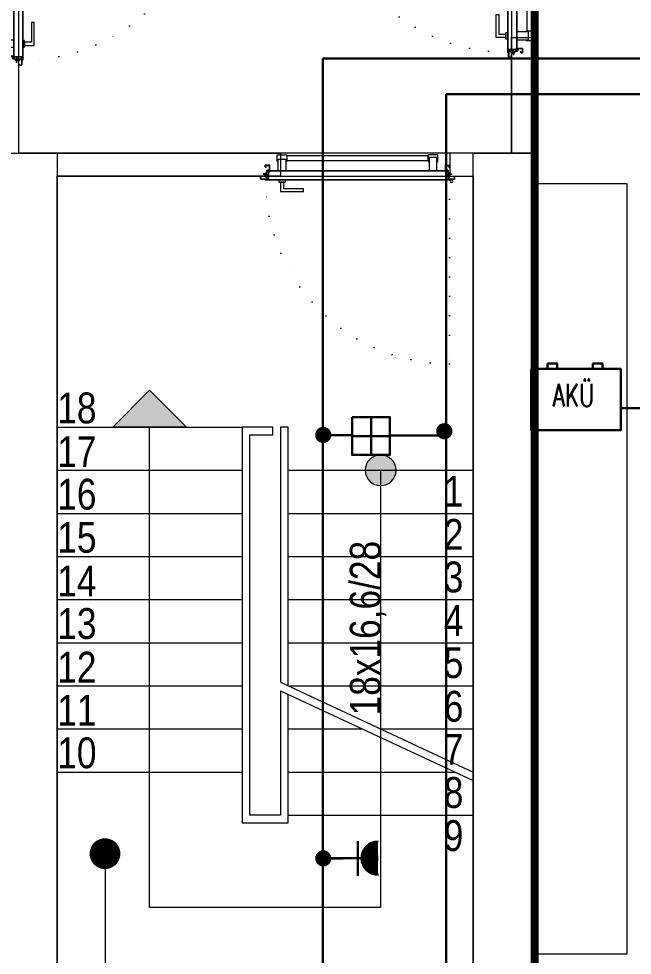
# Model space of a CAD drawing. Header units: metres. Extents: x -13194 to 152406, y -4219 to 19791.
# Drawn here: x 62640 to 63039, y 2479 to 3087 of the extents above; entities that cross this region are included whole.
import ezdxf
from ezdxf.enums import TextEntityAlignment as Align

# ---------------------------------------------------------------- set-up
doc = ezdxf.new("R2010")
doc.units = ezdxf.units.M
doc.header["$LTSCALE"] = 100
doc.header["$MEASUREMENT"] = 0
doc.linetypes.add('DOT2', pattern=[0.125, 0, -0.125])
doc.layers.get('0').update_dxf_attribs({"color": 9, "lineweight": 9})
for name, color, linetype, lineweight in [('00', 9, 'Continuous', 9), ('01', 9, 'Continuous', 9), ('05', 9, 'Continuous', 9), ('06D', 9, 'Continuous', 9), ('10', 9, 'Continuous', 9), ('14', 9, 'Continuous', 9), ('19', 9, 'Continuous', 9), ('20', 9, 'DOT2', 9), ('21', 9, 'Continuous', 9), ('21_mahal200', 9, 'Continuous', 9), ('30', 41, 'Continuous', 9), ('E-DUVARA MONTE PRİZ KUTUSU', 7, 'Continuous', 30), ('E-KABLO', 7, 'Continuous', 30), ('E-KOMBİNE ETANŞ PRİZ (2x1 FAZ+4x3 FAZ)', 7, 'Continuous', 30), ('E-LINYE', 7, 'Continuous', 30), ('E-UPS PRİZ', 7, 'Continuous', 30)]:
    doc.layers.add(name, color=color, linetype=linetype, lineweight=lineweight)
doc.styles.add('E-YAZI', font='txttw.shx')
doc.styles.add('MuuM_TEXT-STANDART', font='ARIALN.TTF')
doc.dimstyles.new('MuuM_DIM200', dxfattribs={"dimscale": 20, "dimtxt": 2, "dimasz": 1, "dimexe": 1, "dimexo": 1, "dimgap": 1, "dimtad": 1, "dimdec": 1, "dimrnd": 0.5, "dimdsep": 46, "dimtxsty": 'MuuM_TEXT-STANDART', "dimblk": 'ARCHTICK', "dimcen": 0, "dimdle": 0.15, "dimclrd": 256, "dimclre": 256, "dimclrt": 256, "dimadec": 0, "dimazin": 0, "dimtfac": 5, "dimtdec": 1, "dimtix": 1, "dimtmove": 2, "dimatfit": 3, "dimldrblk": 'DOT', "dimfxl": 3, "dimfxlon": 1, "dimtolj": 1, "dimlwd": -1, "dimlwe": -1, "dimarcsym": 0})

# ---------------------------------------------------------------- blocks, each defined once
blk = doc.blocks.new('10_DUVARA MONTE PRİZ KUTUSU')
at = {"layer": 'E-DUVARA MONTE PRİZ KUTUSU', "color": 4}
for p, q in [((0, 24.5), (0, -24.5)), ((24.5, 0), (-24.5, 0))]:
    blk.add_line(p, q, dxfattribs=at)
blk.add_lwpolyline([(-24.5, -24.5), (24.5, -24.5), (24.5, 24.5), (-24.5, 24.5)], close=True, dxfattribs=at)
blk = doc.blocks.new('100_UPS PRİZ')
at = {"layer": 'E-UPS PRİZ', "color": 4}
for p, q in [((-1.223, 2.136), (1.279, 2.136)), ((0, 2.4), (0, 0))]:
    blk.add_line(p, q, dxfattribs=at)
at = {"layer": 'E-UPS PRİZ', "color": 4, "const_width": 1.2}
blk.add_lwpolyline([(-0.6, 3.584, 0.97398), (0.6, 3.584, 0.97398)], format="xyb", dxfattribs=at)
at = {"layer": 'E-UPS PRİZ', "color": 4}
blk.add_arc((0, 3.6), 1.2, 180.75513, 0.75513, dxfattribs=at)
blk = doc.blocks.new('E-AKU SARJ VE ENERJI UNITESI')
at = {"layer": 'E-KOMBİNE ETANŞ PRİZ (2x1 FAZ+4x3 FAZ)', "color": 2}
for points in [[(-185.5, 434), (-122.5, 434), (-122.5, 399), (-185.5, 399)], [(108.5, 434), (171.5, 434), (171.5, 399), (108.5, 399)], [(-290.5, 399), (290.5, 399), (290.5, 0), (-290.5, 0)]]:
    blk.add_lwpolyline(points, close=True, dxfattribs=at)
at = {"layer": 'E-KOMBİNE ETANŞ PRİZ (2x1 FAZ+4x3 FAZ)', "color": 2, "style": 'E-YAZI', "width": 0.7}
blk.add_text('AKÜ', height=147, dxfattribs=at).set_placement((-16.1, 242.9), align=Align.MIDDLE)
blk = doc.blocks.new('1.bod.mimari.elk')
at = {"layer": '01'}
blk.add_lwpolyline([(6510, -5630), (6510, -5630), (6510, -5630), (6510, -6180), (6780, -6180), (6780, -5630), (6780, -5630), (6780, -5630), (6820, -5630), (6820, -6230), (6470, -6230), (6470, -5630), (6510, -5630)], dxfattribs=at)
blk = doc.blocks.new('p-b1 tavan lejant')
at = {"layer": '30'}
blk.add_lwpolyline([(67240, -24185), (62820, -24185), (62820, -21000)], dxfattribs=at)
for points in [[(62485, -21800), (62805, -21800), (62805, -22000), (62485, -22000)], [(62510, -22015), (62780, -22015), (62780, -22550), (62510, -22550)]]:
    blk.add_lwpolyline(points, close=True, dxfattribs=at)
blk = doc.blocks.new('p-M01-M02_merdiven-1050')
at = {"layer": '19'}
h = blk.add_hatch(color=256, dxfattribs=at)
h.dxf.hatch_style = 1
edge = h.paths.add_edge_path()
edge.add_arc((210, -344), 10, 270, 630)
h = blk.add_hatch(color=256, dxfattribs=at)
h.dxf.hatch_style = 1
h.paths.add_polyline_path([(84, -372), (36, -372), (60, -396.04)])
at = {"layer": '19', "linetype": 'Continuous'}
for points in [[(210, -344), (210, -120), (210, -60), (60, -60), (60, -372)], [(145, -200.74), (145, -120), (125, -120), (125, -120), (125, -367), (140, -367), (140, -372), (120, -372), (120, -367), (120, -115), (120, -115), (150, -115), (150, -198.41)], [(150, -120), (270, -120)], [(145, -200.74), (270, -142.41)], [(0, -148), (120, -148)], [(145, -206.33), (270, -148)], [(150, -148), (258.02, -148)], [(0, -176), (120, -176)], [(150, -176), (198.02, -176)], [(210, -176), (270, -176)], [(0, -204), (120, -204)], [(150, -204), (270, -204)], [(0, -232), (120, -232)], [(150, -232), (270, -232)], [(0, -260), (120, -260)], [(150, -260), (270, -260)], [(0, -288), (120, -288)], [(150, -288), (270, -288)], [(0, -316), (120, -316)], [(150, -316), (270, -316)], [(0, -344), (120, -344)], [(150, -344), (270, -344)], [(0, -372), (120, -372)]]:
    blk.add_lwpolyline(points, dxfattribs=at)
at = {"layer": '19'}
for points in [[(145, -206.33), (270, -148)], [(150, -204), (150, -372), (150, -372), (145, -372), (145, -372), (145, -206.33)]]:
    blk.add_lwpolyline(points, dxfattribs=at)
blk.add_lwpolyline([(84, -372), (36, -372), (60, -396.04)], close=True, dxfattribs=at)
blk.add_circle((210, -344), 10, dxfattribs=at)
blk = doc.blocks.new('*U20')
at = {"ltscale": 15}
for p, q in [((-24.9, 0.9), (-25.7, 0)), ((-24.9, -0.9), (-25.7, 0)), ((-22.9, 1.5), (-24.9, 0.9)), ((-22.9, 1.5), (-22.9, -1.5)), ((-21.2, -2.7), (-18.1, 2.8)), ((-21, -2.7), (-17.9, 2.7)), ((-19.7, -2.7), (-16.6, 2.8)), ((-19.5, -2.7), (-16.4, 2.7)), ((-18.5, 1.5), (-18.3, 2)), ((-18.2, -2.7), (-15.1, 2.8)), ((-18, -2.7), (-14.9, 2.7)), ((-17, 1.5), (-16.8, 2)), ((-16.7, -2.7), (-13.6, 2.8)), ((-16.5, -2.7), (-13.4, 2.7)), ((-15.5, 1.5), (-15.3, 2)), ((-15.2, -2.7), (-12.1, 2.8)), ((-15, -2.7), (-11.9, 2.7)), ((-14, 1.5), (-13.8, 2)), ((-13.7, -2.7), (-10.6, 2.8)), ((-13.5, -2.7), (-10.4, 2.7)), ((-12.5, 1.5), (-12.3, 2)), ((-12.2, -2.7), (-9.1, 2.8)), ((-12, -2.7), (-8.9, 2.7)), ((-11, 1.5), (-10.8, 2)), ((-10.7, -2.7), (-7.6, 2.8)), ((-10.5, -2.7), (-7.4, 2.7)), ((-9.5, 1.5), (-9.3, 2)), ((-9.2, -2.7), (-6.1, 2.8)), ((-9, -2.7), (-5.9, 2.7)), ((-8, 1.5), (-7.8, 2)), ((-7.7, -2.7), (-4.6, 2.8)), ((-7.5, -2.7), (-4.4, 2.7)), ((-6.5, 1.5), (-6.3, 2)), ((-6.2, -2.7), (-3.1, 2.8)), ((-6, -2.7), (-2.9, 2.7)), ((-5, 1.5), (-4.8, 2)), ((-4.7, -2.7), (-1.6, 2.8)), ((-4.5, -2.7), (-1.4, 2.7)), ((-3.5, 1.5), (-3.3, 2)), ((-2, 1.5), (-1.8, 2)), ((-0.5, 4.2), (-1.5, 1.5)), ((0, 0.5), (-0.6, 0.5)), ((-24.9, -0.9), (-22.9, -1.5)), ((-8.6, -1.5), (-22.9, -1.5)), ((-21.2, -2.7), (-20.9, -1.5)), ((-20.3, -1.5), (-19.1, -1.5)), ((-19.7, -2.7), (-19.4, -1.5)), ((-18.8, -1.5), (-17.6, -1.5)), ((-18.2, -2.7), (-17.9, -1.5)), ((-17.3, -1.5), (-16.1, -1.5)), ((-16.7, -2.7), (-16.4, -1.5)), ((-15.8, -1.5), (-14.6, -1.5)), ((-15.2, -2.7), (-14.9, -1.5)), ((-14.3, -1.5), (-13.1, -1.5)), ((-13.7, -2.7), (-13.4, -1.5)), ((-12.8, -1.5), (-11.6, -1.5)), ((-12.2, -2.7), (-11.9, -1.5)), ((-11.3, -1.5), (-10.1, -1.5)), ((-10.7, -2.7), (-10.4, -1.5)), ((-9.8, -1.5), (-8.6, -1.5)), ((-9.2, -2.7), (-8.9, -1.5)), ((-8.3, -1.5), (-7.1, -1.5)), ((-7.7, -2.7), (-7.4, -1.5)), ((-6.8, -1.5), (-5.6, -1.5)), ((-6.2, -2.7), (-5.9, -1.5)), ((-5.3, -1.5), (-4.1, -1.5)), ((-4.7, -2.7), (-4.4, -1.5)), ((-3.8, -1.5), (-2.1, -1.5)), ((-0.5, -4.2), (-1.5, -1.5)), ((0, -0.5), (-0.6, -0.5))]:
    blk.add_line(p, q, dxfattribs=at)
for p, q in [((-6.9, 1.5), (-22.9, 1.5)), ((-17.4, 1.5), (-18.6, 1.5)), ((-15.9, 1.5), (-17.1, 1.5)), ((-14.4, 1.5), (-15.6, 1.5)), ((-12.9, 1.5), (-14.1, 1.5)), ((-11.4, 1.5), (-12.6, 1.5)), ((-9.9, 1.5), (-11.1, 1.5)), ((-8.4, 1.5), (-9.6, 1.5)), ((-6.9, 1.5), (-8.1, 1.5)), ((-5.4, 1.5), (-6.6, 1.5)), ((-3.9, 1.5), (-5.1, 1.5)), ((-2.4, 1.5), (-3.6, 1.5)), ((-1.5, 1.5), (-2.1, 1.5)), ((0, 0.5), (0, 4.1)), ((-1.5, -1.5), (-2.1, -1.5)), ((0, -0.5), (0, -4.1))]:
    blk.add_line(p, q)
for centre, radius, start, end in [((-26, 3.9), 3.92, 274.361, 322.10246), ((-26, -3.9), 3.92, 37.89754, 85.639), ((-18, 2.8), 0.0971, 330.32042, 150.32042), ((-16.5, 2.8), 0.0971, 330.32042, 150.32042), ((-15, 2.8), 0.0971, 330.32042, 150.32042), ((-13.5, 2.8), 0.0971, 330.32042, 150.32042), ((-12, 2.8), 0.0971, 330.32042, 150.32042), ((-10.5, 2.8), 0.0971, 330.32042, 150.32042), ((-9, 2.8), 0.0971, 330.32042, 150.32042), ((-7.5, 2.8), 0.0971, 330.32042, 150.32042), ((-6, 2.8), 0.0971, 330.32042, 150.32042), ((-4.5, 2.8), 0.0971, 330.32042, 150.32042), ((-3, 2.8), 0.0971, 330.32042, 150.32042), ((-1.5, 2.8), 0.0971, 330.32042, 150.32042), ((-0.6, 0), 0.486, 90, 270), ((-0.3, 4.1), 0.25, 0, 150.08641), ((-21.1, -2.7), 0.0971, 150.32042, 330.32042), ((-19.6, -2.7), 0.0971, 150.32042, 330.32042), ((-18.1, -2.7), 0.0971, 150.32042, 330.32042), ((-16.6, -2.7), 0.0971, 150.32042, 330.32042), ((-15.1, -2.7), 0.0971, 150.32042, 330.32042), ((-13.6, -2.7), 0.0971, 150.32042, 330.32042), ((-12.1, -2.7), 0.0971, 150.32042, 330.32042), ((-10.6, -2.7), 0.0971, 150.32042, 330.32042), ((-9.1, -2.7), 0.0971, 150.32042, 330.32042), ((-7.6, -2.7), 0.0971, 150.32042, 330.32042), ((-6.1, -2.7), 0.0971, 150.32042, 330.32042), ((-4.6, -2.7), 0.0971, 150.32042, 330.32042), ((-0.3, -4.1), 0.25, 209.91359, 0)]:
    blk.add_arc(centre, radius, start, end, dxfattribs=at)
blk = doc.blocks.new('conta')
at = {"ltscale": 10}
for p, q in [((-2649.88, 5344.46), (-2649.78, 5344.3)), ((-2649.87, 5345.53), (-2649.81, 5345.61)), ((-2649.72, 5345.4), (-2649.28, 5345.4)), ((-2649.25, 5345.41), (-2649.09, 5345.51)), ((-2648.83, 5344.87), (-2648.56, 5345.24)), ((-2648.77, 5345.12), (-2648.63, 5345.3)), ((-2648.56, 5345.31), (-2648.56, 5345.31)), ((-2649.78, 5344.3), (-2649.74, 5344.3)), ((-2648.97, 5344.05), (-2648.78, 5343.8)), ((-2648.87, 5344.09), (-2648.7, 5343.86)), ((-2648.71, 5343.79), (-2648.71, 5343.79))]:
    blk.add_line(p, q, dxfattribs=at)
for centre, radius, start, end in [((-2653.03, 5345), 3.19, 350.46739, 8.93723), ((-2649.87, 5344.47), 0.02, 170.46739, 213.74513), ((-2649.83, 5345.5), 0.05, 140.63452, 188.93723), ((-2649.74, 5345.58), 0.0696, 22.24275, 159.25804), ((-2650.94, 5345.01), 1.24, 340.33821, 16.77718), ((-2649.74, 5344.58), 0.03, 160.33821, 273.26661), ((-2649.72, 5345.37), 0.03, 90, 196.77718), ((-2649.56, 5341.55), 3.01, 80.43616, 93.26661), ((-2649.28, 5345.45), 0.05, 270, 303.00619), ((-2649.08, 5345.49), 0.03, 4.79721, 123.00619), ((-2649.06, 5344.54), 0.03, 260.43616, 338.70659), ((-2650.22, 5344.99), 1.27, 338.70659, 23.04177), ((-2649.01, 5345.57), 0.05, 18.79511, 42.1429), ((-2651.17, 5344.83), 2.33, 7.58966, 18.79511), ((-2658.2, 5345.19), 9.36, 353.68569, 357.8537), ((-2648.81, 5345.15), 0.05, 187.58966, 322.73473), ((-2648.79, 5344.84), 0.05, 142.73473, 180.2669), ((-2648.59, 5345.27), 0.05, 52.73473, 142.73473), ((-2648.59, 5345.27), 0.05, 322.73473, 52.73473), ((-2649.22, 5344.14), 0.231, 353.95711, 81.90038), ((-2648.89, 5344.11), 0.1, 173.95711, 217.26527), ((-2648.79, 5344.15), 0.1, 173.68569, 217.26527), ((-2648.74, 5343.83), 0.05, 217.26527, 307.26527), ((-2648.74, 5343.83), 0.05, 307.26527, 37.26527)]:
    blk.add_arc(centre, radius, start, end, dxfattribs=at)
for points, knots in [([(-2649.74, 5344.31), (-2649.74, 5344.34), (-2649.7, 5344.52), (-2649.59, 5344.33), (-2649.34, 5344.36), (-2649.23, 5344.37), (-2649.18, 5344.37)], [0, 0, 0, 0, 0.1008757, 0.3841126, 0.5436166, 0.6906785, 0.6906785, 0.6906785, 0.6906785]), ([(-2648.98, 5345.6), (-2649, 5345.63), (-2649.09, 5345.71), (-2649.23, 5345.44), (-2649.32, 5345.74), (-2649.39, 5345.46), (-2649.51, 5345.75), (-2649.59, 5345.5), (-2649.65, 5345.57), (-2649.68, 5345.61)], [0.0086373, 0.0086373, 0.0086373, 0.0086373, 0.1097304, 0.3133405, 0.4430081, 0.5658764, 0.7165186, 0.8527974, 0.9648495, 0.9648495, 0.9648495, 0.9648495])]:
    blk.add_open_spline(points, degree=3, knots=knots, dxfattribs=at)
blk = doc.blocks.new('p-yn_sackasa')
at = {"layer": '10', "linetype": 'Continuous'}
for p, q in [((0, 6.16), (0, 6.9)), ((0.01, 6.9), (0.01, 6.15)), ((0.14, 6.9), (0.14, 6.16)), ((0.15, 6.9), (0.15, 6.16)), ((2.69, 7.16), (0.26, 7.16)), ((2.69, 7.15), (0.26, 7.15)), ((2.69, 7.02), (0.26, 7.02)), ((0.26, 7.01), (2.69, 7.01)), ((2.8, 3.29), (2.8, 6.9)), ((2.81, 3.29), (2.81, 6.9)), ((2.94, 3.29), (2.94, 6.9)), ((2.95, 3.29), (2.95, 6.9)), ((-2.19, 0), (-2.19, -0.15)), ((0.26, 6.05), (0.76, 6.05)), ((0.75, 6.04), (0.26, 6.04)), ((0.26, 5.91), (0.75, 5.91)), ((0.76, 5.9), (0.26, 5.9)), ((0.67, -0.71), (0.67, 2.27)), ((0.69, -0.71), (0.69, 2.27)), ((0.75, 5.91), (0.75, 6.04)), ((0.76, 5.9), (0.76, 6.05)), ((0.81, -0.71), (0.81, 2.27)), ((0.83, -0.71), (0.83, 2.27)), ((0.92, 2.33), (0.95, 2.32)), ((0.93, 2.34), (0.95, 2.33)), ((1.01, 2.46), (0.99, 2.47)), ((0.99, 2.46), (1.01, 2.45)), ((1.11, 2.52), (1.11, 3.73)), ((1.12, 2.52), (1.12, 3.73)), ((1.25, 3.73), (1.25, 2.52)), ((1.26, 2.52), (1.26, 3.73)), ((1.37, 3.98), (2.49, 3.98)), ((2.49, 3.97), (1.37, 3.97)), ((1.37, 3.84), (2.49, 3.84)), ((2.49, 3.83), (1.37, 3.83)), ((2.6, 3.69), (2.5, 3.36)), ((2.51, 3.35), (2.61, 3.69)), ((2.73, 3.65), (2.63, 3.32)), ((2.74, 3.64), (2.64, 3.31)), ((-2.95, -0.25), (-2.95, -1.75)), ((-2.94, -1.75), (-2.94, -0.25)), ((-2.81, -0.25), (-2.81, -1.75)), ((-2.8, -0.25), (-2.8, -1.75)), ((-2.19, 0), (-2.7, 0)), ((-2.2, -0.01), (-2.7, -0.01)), ((-2.2, -0.14), (-2.7, -0.14)), ((-2.19, -0.15), (-2.7, -0.15)), ((1.01, -1.85), (-2.7, -1.85)), ((1.01, -1.86), (-2.7, -1.86)), ((-2.7, -1.99), (1.01, -1.99)), ((1.01, -2), (-2.7, -2)), ((-2.2, -0.14), (-2.2, -0.01)), ((0.92, -0.77), (0.95, -0.76)), ((0.93, -0.78), (0.95, -0.77)), ((0.99, -0.89), (1.01, -0.88)), ((1.01, -0.89), (0.99, -0.91)), ((1.11, -0.96), (1.11, -1.75)), ((1.12, -0.96), (1.12, -1.75)), ((1.25, -0.96), (1.25, -1.75)), ((1.26, -0.96), (1.26, -1.75))]:
    blk.add_line(p, q, dxfattribs=at)
for points in [[(0.15, 2.14), (0.67, 2.14), (0.67, -0.54), (0.15, -0.54)], [(0.15, 2.14), (0.41, 2.14), (0.41, -0.54), (0.15, -0.54)]]:
    blk.add_lwpolyline(points, close=True, dxfattribs=at)
for centre, radius, start, end in [((0.26, 6.9), 0.261, 90, 180), ((0.26, 6.16), 0.261, 180, 270), ((0.26, 6.9), 0.249, 90, 180), ((0.26, 6.16), 0.249, 181.34499, 271.35021), ((0.26, 6.9), 0.122, 90, 180), ((0.26, 6.16), 0.122, 180, 270), ((0.26, 6.9), 0.11, 90, 180), ((0.26, 6.16), 0.11, 180, 270), ((2.69, 6.9), 0.261, 0, 90), ((2.69, 6.9), 0.249, 0, 90), ((2.69, 6.9), 0.122, 0, 90), ((2.69, 6.9), 0.11, 0, 90), ((0.89, 2.27), 0.219, 63.21528, 180), ((0.89, 2.27), 0.206, 63.21689, 180), ((0.89, 2.27), 0.0801, 63.21502, 180), ((0.89, 2.27), 0.0674, 63.21445, 180), ((1.04, 2.52), 0.206, 243.2197, 0), ((1.04, 2.52), 0.219, 243.21479, 0), ((1.04, 2.52), 0.0801, 243.22028, 0), ((1.04, 2.52), 0.0674, 243.21287, 0), ((1.37, 3.73), 0.253, 90, 180), ((1.37, 3.73), 0.24, 90, 180), ((1.37, 3.73), 0.114, 90, 180), ((1.37, 3.73), 0.101, 90, 180), ((2.49, 3.72), 0.261, 342.86025, 90), ((2.49, 3.72), 0.249, 342.86129, 90), ((2.49, 3.72), 0.122, 342.86074, 90), ((2.49, 3.72), 0.11, 342.86215, 90), ((2.72, 3.29), 0.232, 162.8601, 0), ((2.72, 3.29), 0.219, 162.86127, 0), ((2.72, 3.29), 0.0927, 162.86053, 0), ((2.72, 3.29), 0.0801, 162.86241, 0), ((-2.7, -0.25), 0.253, 90, 180), ((-2.7, -1.75), 0.253, 180, 270), ((-2.7, -0.25), 0.24, 90, 180), ((-2.7, -1.75), 0.24, 180, 270), ((-2.7, -0.25), 0.114, 90, 180), ((-2.7, -1.75), 0.114, 180, 270), ((-2.7, -0.25), 0.101, 90, 180), ((-2.7, -1.75), 0.101, 180, 270), ((0.89, -0.71), 0.219, 180, 296.78496), ((0.89, -0.71), 0.206, 180, 296.78515), ((0.89, -0.71), 0.0801, 180, 296.78498), ((0.89, -0.71), 0.0674, 180, 180.52454), ((0.89, -0.71), 0.0674, 180, 296.78713), ((1.04, -0.96), 0.219, 0, 116.78545), ((1.04, -0.96), 0.206, 0, 116.78362), ((1.04, -0.96), 0.0801, 0, 116.78105), ((1.04, -0.96), 0.0674, 0, 116.78713), ((1.01, -1.75), 0.114, 270, 0), ((1.01, -1.75), 0.24, 270, 0), ((1.01, -1.75), 0.101, 270, 0), ((1.01, -1.75), 0.253, 270, 0)]:
    blk.add_arc(centre, radius, start, end, dxfattribs=at)
at = {"layer": '10', "xscale": 0.0842696629213483, "yscale": 0.0842696629213483, "zscale": 0.0842696629213483}
blk.add_blockref('*U20', (0.95, 1.35), dxfattribs=at)
at = {"layer": '14', "xscale": -0.7887640449438696, "yscale": 0.7887640449438696, "zscale": 0.7887640449438204, "rotation": 90}
blk.add_blockref('conta', (4217.78, -2086.42), dxfattribs=at)
blk = doc.blocks.new('*U696')
at = {"layer": '06D'}
for points in [[(8.5, 9.56), (7.87, 9.56), (7.87, 13.56, -0.414214), (8.25, 13.93), (13.75, 13.93, -0.414214), (14.12, 13.56), (14.12, 9.56), (13.5, 9.56)], [(111.5, 9.56), (112.12, 9.56), (112.12, 13.56, 0.414214), (111.75, 13.93), (106.25, 13.93, 0.414214), (105.87, 13.56), (105.87, 9.56), (106.5, 9.56)]]:
    blk.add_lwpolyline(points, format="xyb", dxfattribs=at)
for points in [[(14.12, 13.31), (105.87, 13.31), (105.87, 10.18), (14.12, 10.18)], [(8.5, 12.06), (13.5, 12.06), (13.5, 3.44), (8.5, 3.44)], [(111.5, 10.94), (106.5, 10.94), (106.5, 3.44), (111.5, 3.44)]]:
    blk.add_lwpolyline(points, close=True, dxfattribs=at)
for points in [[(110.12, -3.81), (110.12, -10.06), (95.12, -10.06), (95.12, -8.19), (107.87, -8.19), (107.87, -8.19), (107.87, -3.81), (110.12, -3.81)], [(111.2, -2.56), (111.2, -3.81), (106.8, -3.81), (106.8, -2.56), (111.2, -2.56)]]:
    blk.add_lwpolyline(points, dxfattribs=at)
at = {"layer": '10', "ltscale": 10}
for p, q in [((2, 1.51), (1, 1.51)), ((2, 1.31), (1, 1.31)), ((1, 0.91), (2, 0.26)), ((2, 0.26), (2, 1.76)), ((2, 1.76), (2.3, 1.76)), ((2, -0.17), (2, 0.26)), ((2.3, -2.19), (2.3, 3.34)), ((2.3, 1.76), (2.3, 0.26)), ((2.3, 0.26), (2.3, -0.17)), ((2.4, 3.44), (117.6, 3.44)), ((2.45, -2.29), (2.45, 3.24)), ((2.5, 3.29), (117.5, 3.29)), ((117.55, -2.29), (117.55, 3.24)), ((117.7, -2.19), (117.7, 3.34)), ((117.7, 1.76), (118, 1.76)), ((117.7, 1.33), (117.7, 1.76)), ((117.7, 1.76), (118, 1.76)), ((117.7, 1.33), (117.7, 1.76)), ((117.7, -0.17), (117.7, 1.33)), ((117.7, -0.17), (117.7, 1.33)), ((118, 1.76), (118, 1.33)), ((118, 1.76), (118, 1.33)), ((118, 1.33), (118, -0.17)), ((119, 0.68), (118, 1.33)), ((118, 1.33), (118, -0.17)), ((119, 0.68), (118, 1.33)), ((118, 0.28), (119, 0.28)), ((118, 0.28), (119, 0.28)), ((118, 0.08), (119, 0.08)), ((118, 0.08), (119, 0.08)), ((-1.6, -2.73), (-1.73, -2.62)), ((-1.6, -2.73), (-1.73, -2.62)), ((-1.22, -2.16), (-1.22, -2.29)), ((-1.22, -2.16), (-1.05, -2.16)), ((-1.22, -2.16), (-1.22, -2.29)), ((-1.22, -2.16), (-1.05, -2.16)), ((-1.05, -2), (-1.05, -2.43)), ((-1.05, -2), (-1.05, -2.43)), ((-0.84, -2), (-0.84, -2.43)), ((-0.84, -2), (-0.84, -2.43)), ((0.3, -2.46), (0.3, -2.34)), ((0.4, -2.24), (2.25, -2.24)), ((0.4, -2.56), (119.6, -2.56)), ((0.45, -2.41), (0.45, -2.39)), ((0.45, -2.39), (2.35, -2.39)), ((0.45, -2.41), (119.54, -2.41)), ((2.3, -0.17), (2, -0.17)), ((119.54, -2.39), (117.65, -2.39)), ((118, -0.17), (117.7, -0.17)), ((118, -0.17), (117.7, -0.17)), ((119.6, -2.24), (117.75, -2.24)), ((119.55, -2.41), (119.55, -2.39)), ((119.7, -2.46), (119.7, -2.34))]:
    blk.add_line(p, q, dxfattribs=at)
blk.add_circle((-0.95, -3.26), 0.843, dxfattribs=at)
blk.add_circle((-0.95, -3.26), 0.843, dxfattribs=at)
for centre, radius, start, end in [((2.4, 3.34), 0.1, 90, 180), ((2.5, 3.24), 0.05, 90, 180), ((117.56, 3.3), 0.141, 14.92708, 75.07292), ((-0.95, -3.26), 1.01, 105.71386, 140.5908), ((-0.95, -3.26), 1.01, 105.71386, 140.5908), ((-0.42, -2.26), 0.428, 142.37905, 203.64803), ((-0.42, -2.26), 0.428, 142.37905, 203.64803), ((-0.42, -2.26), 0.302, 119.96851, 254.44758), ((-0.42, -2.26), 0.302, 119.96851, 254.44758), ((0.4, -2.34), 0.1, 90, 180), ((0.4, -2.46), 0.1, 180, 270), ((0.45, -2.39), 0.005, 90, 180), ((0.45, -2.41), 0.005, 180, 270), ((2.25, -2.19), 0.05, 270, 0), ((2.35, -2.29), 0.1, 270, 0), ((117.65, -2.29), 0.1, 180, 270), ((117.75, -2.19), 0.05, 180, 270), ((119.54, -2.39), 0.005, 0, 90), ((119.54, -2.41), 0.005, 270, 360), ((119.6, -2.34), 0.1, 0, 90), ((119.6, -2.46), 0.1, 270, 0)]:
    blk.add_arc(centre, radius, start, end, dxfattribs=at)
at = {"layer": '20'}
blk.add_lwpolyline([(0.3, -2.4), (0.3, -121.8, 0.414214), (119.7, -2.4, -1)], format="xyb", dxfattribs=at)
blk.add_blockref('p-yn_sackasa', (0, 0))
at = {"xscale": -1}
blk.add_blockref('p-yn_sackasa', (120, 0), dxfattribs=at)
blk = doc.blocks.new('*U699')
at = {"layer": '06D'}
for points in [[(8.5, 9.56), (7.87, 9.56), (7.87, 13.56, -0.414214), (8.25, 13.93), (13.75, 13.93, -0.414214), (14.12, 13.56), (14.12, 9.56), (13.5, 9.56)], [(111.5, 9.56), (112.12, 9.56), (112.12, 13.56, 0.414214), (111.75, 13.93), (106.25, 13.93, 0.414214), (105.87, 13.56), (105.87, 9.56), (106.5, 9.56)]]:
    blk.add_lwpolyline(points, format="xyb", dxfattribs=at)
for points in [[(105.87, 13.31), (14.12, 13.31), (14.12, 10.18), (105.87, 10.18)], [(8.5, 10.94), (13.5, 10.94), (13.5, 3.44), (8.5, 3.44)], [(111.5, 12.06), (106.5, 12.06), (106.5, 3.44), (111.5, 3.44)]]:
    blk.add_lwpolyline(points, close=True, dxfattribs=at)
for points in [[(8.8, -2.56), (8.8, -3.81), (13.2, -3.81), (13.2, -2.56), (8.8, -2.56)], [(9.87, -3.81), (9.87, -10.06), (24.87, -10.06), (24.87, -8.19), (12.12, -8.19), (12.12, -8.19), (12.12, -3.81), (9.87, -3.81)]]:
    blk.add_lwpolyline(points, dxfattribs=at)
at = {"layer": '10', "ltscale": 10}
for p, q in [((1, 0.68), (2, 1.33)), ((1, 0.68), (2, 1.33)), ((2, 0.28), (1, 0.28)), ((2, 0.28), (1, 0.28)), ((2, 0.08), (1, 0.08)), ((2, 0.08), (1, 0.08)), ((2, 1.76), (2, 1.33)), ((2.3, 1.76), (2, 1.76)), ((2, 1.76), (2, 1.33)), ((2.3, 1.76), (2, 1.76)), ((2, 1.33), (2, -0.17)), ((2, 1.33), (2, -0.17)), ((2.3, -2.19), (2.3, 3.34)), ((2.3, 1.33), (2.3, 1.76)), ((2.3, 1.33), (2.3, 1.76)), ((2.3, -0.17), (2.3, 1.33)), ((2.3, -0.17), (2.3, 1.33)), ((117.6, 3.44), (2.4, 3.44)), ((2.45, -2.29), (2.45, 3.24)), ((117.5, 3.29), (2.5, 3.29)), ((117.55, -2.29), (117.55, 3.24)), ((117.7, -2.19), (117.7, 3.34)), ((117.7, 1.76), (117.7, 0.26)), ((118, 1.76), (117.7, 1.76)), ((117.7, 0.26), (117.7, -0.17)), ((118, 0.26), (118, 1.76)), ((118, 1.51), (119, 1.51)), ((118, 1.31), (119, 1.31)), ((119, 0.91), (118, 0.26)), ((118, -0.17), (118, 0.26)), ((0.3, -2.46), (0.3, -2.34)), ((0.4, -2.24), (2.25, -2.24)), ((119.6, -2.56), (0.4, -2.56)), ((0.45, -2.41), (0.45, -2.39)), ((0.45, -2.39), (2.35, -2.39)), ((119.54, -2.41), (0.45, -2.41)), ((2, -0.17), (2.3, -0.17)), ((2, -0.17), (2.3, -0.17)), ((119.54, -2.39), (117.65, -2.39)), ((117.7, -0.17), (118, -0.17)), ((119.6, -2.24), (117.75, -2.24)), ((119.55, -2.41), (119.55, -2.39)), ((119.7, -2.46), (119.7, -2.34)), ((120.84, -2), (120.84, -2.43)), ((120.84, -2), (120.84, -2.43)), ((121.05, -2), (121.05, -2.43)), ((121.05, -2), (121.05, -2.43)), ((121.22, -2.16), (121.05, -2.16)), ((121.22, -2.16), (121.05, -2.16)), ((121.22, -2.16), (121.22, -2.29)), ((121.22, -2.16), (121.22, -2.29)), ((121.6, -2.73), (121.73, -2.62)), ((121.6, -2.73), (121.73, -2.62))]:
    blk.add_line(p, q, dxfattribs=at)
blk.add_circle((120.95, -3.26), 0.843, dxfattribs=at)
blk.add_circle((120.95, -3.26), 0.843, dxfattribs=at)
for centre, radius, start, end in [((2.44, 3.3), 0.141, 104.92708, 165.07292), ((117.5, 3.24), 0.05, 0, 90), ((117.6, 3.34), 0.1, 0, 90), ((0.4, -2.34), 0.1, 90, 180), ((0.4, -2.46), 0.1, 180, 270), ((0.45, -2.39), 0.005, 90, 180), ((0.45, -2.41), 0.005, 180, 270), ((2.25, -2.19), 0.05, 270, 0), ((2.35, -2.29), 0.1, 270, 0), ((117.65, -2.29), 0.1, 180, 270), ((117.75, -2.19), 0.05, 180, 270), ((119.54, -2.39), 0.005, 0, 90), ((119.54, -2.41), 0.005, 270, 360), ((119.6, -2.34), 0.1, 0, 90), ((119.6, -2.46), 0.1, 270, 0), ((120.42, -2.26), 0.302, 285.55242, 60.03149), ((120.42, -2.26), 0.302, 285.55242, 60.03149), ((120.42, -2.26), 0.428, 336.35197, 37.62095), ((120.42, -2.26), 0.428, 336.35197, 37.62095), ((120.95, -3.26), 1.01, 39.4092, 74.28614), ((120.95, -3.26), 1.01, 39.4092, 74.28614)]:
    blk.add_arc(centre, radius, start, end, dxfattribs=at)
at = {"layer": '20'}
blk.add_lwpolyline([(119.7, -2.4), (119.7, -121.8, -0.414214), (0.3, -2.4, 1)], format="xyb", dxfattribs=at)
blk.add_blockref('p-yn_sackasa', (0, 0))
at = {"xscale": -1}
blk.add_blockref('p-yn_sackasa', (120, 0), dxfattribs=at)
blk = doc.blocks.new('p-birim')
blk.add_lwpolyline([(0, 0), (1, 0), (1, 1), (0, 1)], close=True)
blk = doc.blocks.new('_ArchTick')
at = {"color": 0, "linetype": 'ByBlock', "const_width": 0.15}
blk.add_lwpolyline([(-0.5, -0.5), (0.5, 0.5)], dxfattribs=at)
blk = doc.blocks.new('_Dot')
at = {"color": 0, "linetype": 'ByBlock', "lineweight": -2}
blk.add_line((-0.5, 0), (-1, 0), dxfattribs=at)
at = {"color": 0, "linetype": 'ByBlock', "const_width": 0.5}
blk.add_lwpolyline([(-0.25, 0, 1), (0.25, 0, 1)], format="xyb", close=True, dxfattribs=at)
blk = doc.blocks.new('1.bod.mimari1.elk')
at = {"layer": '00'}
for points in [[(6805, -5630), (6805, -5555), (6820, -5555), (6820, -5630), (6805, -5630), (6805, -5630)], [(6510, -5630), (6655, -5630), (6655, -5645), (6510, -5645)], [(6780, -5630), (6765, -5630), (6765, -5645), (6780, -5645)]]:
    blk.add_lwpolyline(points, dxfattribs=at)
at = {"layer": '20', "ltscale": 2, "const_width": 5}
blk.add_lwpolyline([(6820, -6550), (6060, -6550), (6060, -4550), (6820, -4550)], close=True, dxfattribs=at)
blk.add_blockref('p-b1 tavan lejant', (-56000, 16370))
at = {"xscale": -1, "rotation": 180}
blk.add_blockref('p-M01-M02_merdiven-1050', (6510, -6180), dxfattribs=at)
at = {"layer": '05', "xscale": 60.00000000000003, "yscale": 500}
blk.add_blockref('p-birim', (6820, -6150), dxfattribs=at)
at = {"layer": '10', "xscale": -1}
for name, p, rotation in [('*U699', (6805, -5564.85), 270), ('*U696', (6485, -5450), 90)]:
    blk.add_blockref(name, p, dxfattribs=dict(at, rotation=rotation))
blk.add_blockref('*U696', (6765, -5645), dxfattribs=at)
at = {"layer": '21', "style": 'MuuM_TEXT-STANDART'}
for s, p in [('18', (6510, -5805.54)), ('17', (6510, -5833.88)), ('16', (6510, -5861.54)), ('15', (6510, -5889.54)), ('14', (6510, -5917.88)), ('13', (6510, -5945.54)), ('12', (6510, -5973.88)), ('11', (6510, -6001.88)), ('10', (6510, -6029.54))]:
    blk.add_text(s, height=20, dxfattribs=at).set_placement(p)
for s, p in [('1', (6773.71, -5859.65)), ('2', (6773.71, -5887.65)), ('3', (6773.71, -5915.31)), ('4', (6773.71, -5943.57)), ('5', (6773.71, -5970.97)), ('6', (6773.71, -5999.31)), ('7', (6773.71, -6027.31)), ('8', (6773.71, -6055.31)), ('9', (6773.71, -6083.31))]:
    blk.add_text(s, height=20, dxfattribs=at).set_placement(p, align=Align.RIGHT)
blk.add_text('18x16,6/28', height=20, rotation=90, dxfattribs=at).set_placement((6720, -5881.86), align=Align.RIGHT)
at = {"layer": '21_mahal200'}
blk.add_leader([(6541.01, -6085.03), (6541.01, -6290.28)], dimstyle='MuuM_DIM200', override={"dimasz": 1, "dimfxl": 10}, dxfattribs=at)

msp = doc.modelspace()

# ---------------------------------------------------------------- linework, layer by layer
at = {"layer": 'E-KABLO', "color": 5}
for p, q in [((62917.6, 3038.29), (62917.6, 2208.38)), ((62917.6, 3038.29), (63658.8, 3038.29)), ((62880.92, 2816.52), (62917.6, 2816.52))]:
    msp.add_line(p, q, dxfattribs=at)
at = {"layer": 'E-KABLO', "color": 5, "const_width": 5.25}
msp.add_lwpolyline([(62919.11, 2819.34, -1), (62913.86, 2819.34, -1)], format="xyb", close=True, dxfattribs=at)
at = {"layer": 'E-KABLO', "color": 4, "const_width": 5.25}
for points in [[(62835.26, 2816.92, 1), (62840.51, 2816.92, 1)], [(62835.26, 2541.9, 1), (62840.51, 2541.9, 1)]]:
    msp.add_lwpolyline(points, format="xyb", close=True, dxfattribs=at)
at = {"layer": 'E-KOMBİNE ETANŞ PRİZ (2x1 FAZ+4x3 FAZ)', "color": 2}
msp.add_line((63656.16, 2834.3), (63031.16, 2834.3), dxfattribs=at)
at = {"layer": 'E-LINYE', "color": 4}
for p, q in [((62837.54, 3061.43), (62837.54, 2400.08)), ((62837.54, 3061.43), (63636.28, 3061.43)), ((62855.87, 2816.87), (62834.57, 2816.87)), ((62850.85, 2541.9), (62836.03, 2541.9))]:
    msp.add_line(p, q, dxfattribs=at)

# ---------------------------------------------------------------- block references
at = {"layer": '06D'}
for name in ['1.bod.mimari.elk', '1.bod.mimari1.elk']:
    msp.add_blockref(name, (56155.16, 8630), dxfattribs=at)
at = {"layer": 'E-DUVARA MONTE PRİZ KUTUSU', "color": 3, "xscale": -0.5, "yscale": 0.5, "zscale": 0.5, "rotation": 180}
msp.add_blockref('10_DUVARA MONTE PRİZ KUTUSU', (62868.9, 2816.23), dxfattribs=at)
at = {"layer": 'E-KOMBİNE ETANŞ PRİZ (2x1 FAZ+4x3 FAZ)', "color": 4, "xscale": 0.1, "yscale": 0.1, "zscale": 0.1}
msp.add_blockref('E-AKU SARJ VE ENERJI UNITESI', (63001.98, 2819.96), dxfattribs=at)
at = {"layer": 'E-UPS PRİZ', "xscale": 9, "yscale": 9, "zscale": 9, "rotation": 270}
msp.add_blockref('100_UPS PRİZ', (62841.19, 2542.01), dxfattribs=at)

doc.saveas('drawing.dxf')
